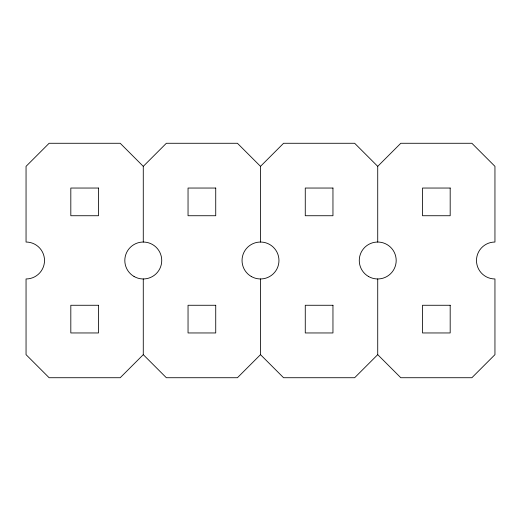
<?xml version="1.0" encoding="UTF-8"?>
<svg xmlns="http://www.w3.org/2000/svg" width="521" height="521" viewBox="0 0 521 521"><rect width="100%" height="100%" fill="white"/><g stroke="black" fill="none" stroke-linecap="round" stroke-linejoin="round"><path stroke-width="0.78" d="M143.275 242.037L143.275 166.349L166.349 143.275L237.426 143.275L260.5 166.349L260.5 242.037M260.5 166.349L283.574 143.275L354.651 143.275L377.725 166.349L377.725 242.037M143.275 278.963L143.275 354.651L120.201 377.725L49.124 377.725L26.05 354.651L26.05 278.963A18.463 18.463 0 0 0 44.513 260.5A18.463 18.463 0 0 0 26.05 242.037L26.05 166.349L49.124 143.275L120.201 143.275L143.275 166.349M377.725 166.349L400.799 143.275L471.876 143.275L494.95 166.349L494.95 242.037A18.463 18.463 0 0 0 476.487 260.5A18.463 18.463 0 0 0 494.95 278.963L494.95 354.651L471.876 377.725L400.799 377.725L377.725 354.651L377.725 278.963M260.5 278.963L260.5 354.651L237.426 377.725L166.349 377.725L143.275 354.651M377.725 354.651L354.651 377.725L283.574 377.725L260.5 354.651M98.508 188.042L70.817 188.042L70.817 215.733L98.508 215.733L98.508 188.042M215.733 188.042L188.042 188.042L188.042 215.733L215.733 215.733L215.733 188.042M332.958 188.042L305.267 188.042L305.267 215.733L332.958 215.733L332.958 188.042M450.183 188.042L422.492 188.042L422.492 215.733L450.183 215.733L450.183 188.042M98.508 305.267L70.817 305.267L70.817 332.958L98.508 332.958L98.508 305.267M215.733 305.267L188.042 305.267L188.042 332.958L215.733 332.958L215.733 305.267M332.958 305.267L305.267 305.267L305.267 332.958L332.958 332.958L332.958 305.267M450.183 305.267L422.492 305.267L422.492 332.958L450.183 332.958L450.183 305.267M134.047 276.488A18.463 18.463 0 0 0 161.738 260.5A18.463 18.463 0 0 0 134.047 244.512A18.463 18.463 0 0 0 134.047 276.488M368.497 276.488A18.463 18.463 0 0 0 396.188 260.5A18.463 18.463 0 0 0 368.497 244.512A18.463 18.463 0 0 0 368.497 276.488M251.272 276.488A18.463 18.463 0 0 0 278.963 260.5A18.463 18.463 0 0 0 251.272 244.512A18.463 18.463 0 0 0 251.272 276.488"/></g></svg>
